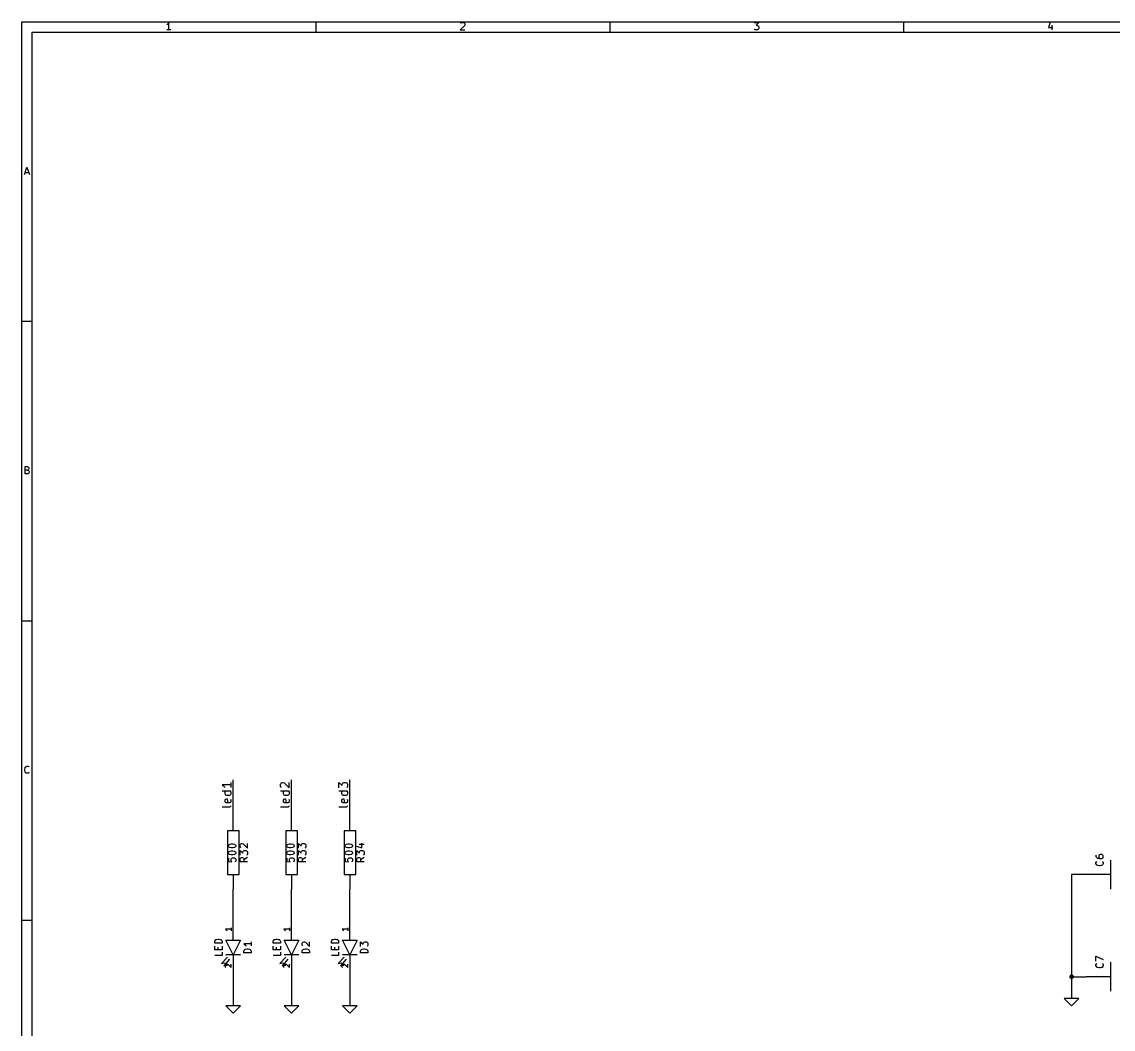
# Model space of a CAD drawing. Extents: x 4000 to 326700, y 4000 to 230000.
# Drawn here: x 4000 to 78850, y 160900 to 230000 of the extents above; entities that cross this region are included whole.
import ezdxf

# ---------------------------------------------------------------- set-up
doc = ezdxf.new("R2010")
doc.units = 0
for name, color, linetype in [('BLACK', 1, 'CONTINUOUS'), ('CYAN', 4, 'CONTINUOUS'), ('GREEN', 3, 'CONTINUOUS'), ('RED', 5, 'CONTINUOUS')]:
    doc.layers.add(name, color=color, linetype=linetype)

msp = doc.modelspace()

# ---------------------------------------------------------------- linework, layer by layer
at = {"layer": 'BLACK'}
for p, q in [((4000, 230000), (326700, 230000)), ((4000, 4000), (4000, 230000)), ((13980, 229830), (13940, 229800)), ((14030, 229880), (13980, 229830)), ((14080, 229950), (14030, 229880)), ((14080, 229450), (14080, 229950)), ((24160, 230000), (24160, 229300)), ((34100, 229900), (34120, 229920)), ((34120, 229920), (34170, 229950)), ((34170, 229950), (34290, 229950)), ((34290, 229950), (34330, 229920)), ((34330, 229920), (34360, 229900)), ((34360, 229900), (34380, 229850)), ((34380, 229800), (34360, 229730)), ((34380, 229850), (34380, 229800)), ((44320, 230000), (44320, 229300)), ((54230, 229950), (54540, 229950)), ((54540, 229950), (54370, 229760)), ((64480, 230000), (64480, 229300)), ((74530, 229970), (74420, 229610)), ((4700, 229300), (326000, 229300)), ((4700, 4700), (4700, 229300)), ((14220, 229450), (13940, 229450)), ((34360, 229730), (34070, 229450)), ((34070, 229450), (34380, 229450)), ((54260, 229470), (54230, 229500)), ((54300, 229450), (54260, 229470)), ((54450, 229450), (54300, 229450)), ((54370, 229760), (54450, 229760)), ((54450, 229760), (54490, 229730)), ((54490, 229470), (54450, 229450)), ((54490, 229730), (54520, 229710)), ((54520, 229500), (54490, 229470)), ((54520, 229710), (54540, 229660)), ((54540, 229540), (54520, 229500)), ((54540, 229660), (54540, 229540)), ((74420, 229610), (74720, 229610)), ((74650, 229780), (74650, 229450)), ((4190, 219530), (4350, 220030)), ((4240, 219670), (4470, 219670)), ((4350, 220030), (4520, 219530)), ((4000, 209460), (4700, 209460)), ((4220, 198990), (4220, 199490)), ((4220, 199490), (4390, 199490)), ((4390, 199250), (4220, 199250)), ((4390, 199490), (4430, 199460)), ((4430, 199270), (4390, 199250)), ((4390, 199250), (4460, 199230)), ((4430, 199460), (4460, 199440)), ((4460, 199300), (4430, 199270)), ((4460, 199440), (4480, 199390)), ((4480, 199340), (4460, 199300)), ((4460, 199230), (4480, 199200)), ((4480, 199390), (4480, 199340)), ((4480, 199200), (4500, 199150)), ((4500, 199150), (4500, 199080)), ((4410, 198990), (4220, 198990)), ((4460, 199010), (4410, 198990)), ((4480, 199040), (4460, 199010)), ((4500, 199080), (4480, 199040)), ((4000, 188920), (4700, 188920)), ((4240, 178880), (4290, 178920)), ((4290, 178920), (4360, 178950)), ((4360, 178950), (4410, 178950)), ((4410, 178950), (4480, 178920)), ((4480, 178920), (4500, 178900)), ((4200, 178730), (4220, 178830)), ((4200, 178660), (4200, 178730)), ((4220, 178570), (4200, 178660)), ((4220, 178830), (4240, 178880)), ((4240, 178520), (4220, 178570)), ((4290, 178470), (4240, 178520)), ((4360, 178450), (4290, 178470)), ((4410, 178450), (4360, 178450)), ((4480, 178470), (4410, 178450)), ((4500, 178500), (4480, 178470)), ((18340, 177650), (17740, 177650)), ((17740, 177650), (17830, 177590)), ((17830, 177590), (17890, 177530)), ((17890, 177530), (17910, 177470)), ((18340, 177820), (18340, 177470)), ((21740, 177700), (21770, 177760)), ((21740, 177560), (21740, 177700)), ((21770, 177500), (21740, 177560)), ((21770, 177760), (21800, 177790)), ((21800, 177470), (21770, 177500)), ((21800, 177790), (21860, 177820)), ((21860, 177820), (21910, 177820)), ((21910, 177820), (22000, 177790)), ((22000, 177790), (22340, 177450)), ((22340, 177450), (22340, 177820)), ((25740, 177450), (25740, 177820)), ((25740, 177820), (25970, 177620)), ((25970, 177700), (26000, 177760)), ((25970, 177620), (25970, 177700)), ((26000, 177760), (26030, 177790)), ((26030, 177790), (26090, 177820)), ((26090, 177820), (26230, 177820)), ((26230, 177820), (26290, 177790)), ((26290, 177790), (26310, 177760)), ((26310, 177470), (26290, 177450)), ((26310, 177760), (26340, 177700)), ((26340, 177530), (26310, 177470)), ((26340, 177700), (26340, 177530)), ((18340, 177220), (17740, 177220)), ((17940, 177160), (17970, 177220)), ((17940, 177050), (17940, 177160)), ((17970, 176990), (17940, 177050)), ((17940, 176620), (17970, 176680)), ((18000, 176960), (17970, 176990)), ((17970, 176680), (18030, 176710)), ((18060, 176930), (18000, 176960)), ((18030, 176710), (18090, 176710)), ((18230, 176930), (18060, 176930)), ((18090, 176710), (18140, 176420)), ((18290, 176960), (18230, 176930)), ((18310, 176990), (18290, 176960)), ((18310, 177220), (18340, 177160)), ((18340, 177050), (18310, 176990)), ((18310, 176680), (18340, 176620)), ((18340, 177160), (18340, 177050)), ((22340, 177220), (21740, 177220)), ((21940, 177160), (21970, 177220)), ((21940, 177050), (21940, 177160)), ((21970, 176990), (21940, 177050)), ((21940, 176620), (21970, 176680)), ((22000, 176960), (21970, 176990)), ((21970, 176680), (22030, 176710)), ((22060, 176930), (22000, 176960)), ((22030, 176710), (22090, 176710)), ((22230, 176930), (22060, 176930)), ((22090, 176710), (22140, 176420)), ((22290, 176960), (22230, 176930)), ((22310, 176990), (22290, 176960)), ((22310, 177220), (22340, 177160)), ((22340, 177050), (22310, 176990)), ((22310, 176680), (22340, 176620)), ((22340, 177160), (22340, 177050)), ((26340, 177220), (25740, 177220)), ((25940, 177160), (25970, 177220)), ((25940, 177050), (25940, 177160)), ((25970, 176990), (25940, 177050)), ((25940, 176620), (25970, 176680)), ((26000, 176960), (25970, 176990)), ((25970, 176680), (26030, 176710)), ((26060, 176930), (26000, 176960)), ((26030, 176710), (26090, 176710)), ((26230, 176930), (26060, 176930)), ((26090, 176710), (26140, 176420)), ((26290, 176960), (26230, 176930)), ((26310, 176990), (26290, 176960)), ((26310, 177220), (26340, 177160)), ((26340, 177050), (26310, 176990)), ((26310, 176680), (26340, 176620)), ((26340, 177160), (26340, 177050)), ((18260, 176140), (17740, 176140)), ((17940, 176510), (17940, 176620)), ((17970, 176450), (17940, 176510)), ((18030, 176420), (17970, 176450)), ((18260, 176420), (18030, 176420)), ((18310, 176450), (18260, 176420)), ((18310, 176170), (18260, 176140)), ((18340, 176510), (18310, 176450)), ((18340, 176230), (18310, 176170)), ((18340, 176620), (18340, 176510)), ((22260, 176140), (21740, 176140)), ((21940, 176510), (21940, 176620)), ((21970, 176450), (21940, 176510)), ((22030, 176420), (21970, 176450)), ((22260, 176420), (22030, 176420)), ((22310, 176450), (22260, 176420)), ((22310, 176170), (22260, 176140)), ((22340, 176510), (22310, 176450)), ((22340, 176230), (22310, 176170)), ((22340, 176620), (22340, 176510)), ((26260, 176140), (25740, 176140)), ((25940, 176510), (25940, 176620)), ((25970, 176450), (25940, 176510)), ((26030, 176420), (25970, 176450)), ((26260, 176420), (26030, 176420)), ((26310, 176450), (26260, 176420)), ((26310, 176170), (26260, 176140)), ((26340, 176510), (26310, 176450)), ((26340, 176230), (26310, 176170)), ((26340, 176620), (26340, 176510)), ((4000, 168380), (4700, 168380))]:
    msp.add_line(p, q, dxfattribs=at)
at = {"layer": 'CYAN'}
for p, q in [((18170, 173500), (18200, 173550)), ((18170, 173450), (18170, 173500)), ((18200, 173410), (18170, 173450)), ((18170, 173020), (18200, 173070)), ((18170, 172970), (18170, 173020)), ((18200, 172930), (18170, 172970)), ((18200, 173550), (18220, 173570)), ((18220, 173380), (18200, 173410)), ((18200, 173070), (18220, 173090)), ((18220, 172900), (18200, 172930)), ((18220, 173570), (18270, 173600)), ((18270, 173360), (18220, 173380)), ((18220, 173090), (18270, 173120)), ((18270, 173600), (18360, 173620)), ((18360, 173340), (18270, 173360)), ((18270, 173120), (18360, 173140)), ((18360, 173620), (18480, 173620)), ((18480, 173340), (18360, 173340)), ((18360, 173140), (18480, 173140)), ((18480, 173620), (18580, 173600)), ((18580, 173360), (18480, 173340)), ((18480, 173140), (18580, 173120)), ((18580, 173600), (18620, 173570)), ((18620, 173380), (18580, 173360)), ((18580, 173120), (18620, 173090)), ((18620, 173570), (18650, 173550)), ((18650, 173410), (18620, 173380)), ((18620, 173090), (18650, 173070)), ((18650, 172930), (18620, 172900)), ((18650, 173550), (18670, 173500)), ((18670, 173450), (18650, 173410)), ((18650, 173070), (18670, 173020)), ((18670, 172970), (18650, 172930)), ((18670, 173500), (18670, 173450)), ((18670, 173020), (18670, 172970)), ((18970, 173540), (19000, 173580)), ((18970, 173420), (18970, 173540)), ((19000, 173370), (18970, 173420)), ((18970, 172840), (18970, 173150)), ((18970, 173150), (19160, 172980)), ((19000, 173580), (19020, 173610)), ((19020, 173350), (19000, 173370)), ((19020, 173610), (19070, 173630)), ((19070, 173630), (19120, 173630)), ((19120, 173630), (19190, 173610)), ((19160, 173060), (19190, 173100)), ((19160, 172980), (19160, 173060)), ((19190, 173610), (19470, 173320)), ((19190, 173100), (19210, 173130)), ((19210, 173130), (19260, 173150)), ((19260, 173150), (19380, 173150)), ((19380, 173150), (19420, 173130)), ((19420, 173130), (19450, 173100)), ((19450, 173100), (19470, 173060)), ((19470, 172910), (19450, 172870)), ((19470, 173320), (19470, 173630)), ((19470, 173060), (19470, 172910)), ((22170, 173500), (22200, 173550)), ((22170, 173450), (22170, 173500)), ((22200, 173410), (22170, 173450)), ((22170, 173020), (22200, 173070)), ((22170, 172970), (22170, 173020)), ((22200, 172930), (22170, 172970)), ((22200, 173550), (22220, 173570)), ((22220, 173380), (22200, 173410)), ((22200, 173070), (22220, 173090)), ((22220, 172900), (22200, 172930)), ((22220, 173570), (22270, 173600)), ((22270, 173360), (22220, 173380)), ((22220, 173090), (22270, 173120)), ((22270, 173600), (22360, 173620)), ((22360, 173340), (22270, 173360)), ((22270, 173120), (22360, 173140)), ((22360, 173620), (22480, 173620)), ((22480, 173340), (22360, 173340)), ((22360, 173140), (22480, 173140)), ((22480, 173620), (22580, 173600)), ((22580, 173360), (22480, 173340)), ((22480, 173140), (22580, 173120)), ((22580, 173600), (22620, 173570)), ((22620, 173380), (22580, 173360)), ((22580, 173120), (22620, 173090)), ((22620, 173570), (22650, 173550)), ((22650, 173410), (22620, 173380)), ((22620, 173090), (22650, 173070)), ((22650, 172930), (22620, 172900)), ((22650, 173550), (22670, 173500)), ((22670, 173450), (22650, 173410)), ((22650, 173070), (22670, 173020)), ((22670, 172970), (22650, 172930)), ((22670, 173500), (22670, 173450)), ((22670, 173020), (22670, 172970)), ((22970, 173320), (22970, 173630)), ((22970, 173630), (23160, 173460)), ((22970, 172840), (22970, 173150)), ((22970, 173150), (23160, 172980)), ((23160, 173540), (23190, 173580)), ((23160, 173460), (23160, 173540)), ((23160, 173060), (23190, 173100)), ((23160, 172980), (23160, 173060)), ((23190, 173580), (23210, 173610)), ((23190, 173100), (23210, 173130)), ((23210, 173610), (23260, 173630)), ((23210, 173130), (23260, 173150)), ((23260, 173630), (23380, 173630)), ((23260, 173150), (23380, 173150)), ((23380, 173630), (23420, 173610)), ((23380, 173150), (23420, 173130)), ((23420, 173610), (23450, 173580)), ((23450, 173350), (23420, 173320)), ((23420, 173130), (23450, 173100)), ((23450, 173580), (23470, 173540)), ((23470, 173390), (23450, 173350)), ((23450, 173100), (23470, 173060)), ((23470, 172910), (23450, 172870)), ((23470, 173540), (23470, 173390)), ((23470, 173060), (23470, 172910)), ((26170, 173500), (26200, 173550)), ((26170, 173450), (26170, 173500)), ((26200, 173410), (26170, 173450)), ((26170, 173020), (26200, 173070)), ((26170, 172970), (26170, 173020)), ((26200, 172930), (26170, 172970)), ((26200, 173550), (26220, 173570)), ((26220, 173380), (26200, 173410)), ((26200, 173070), (26220, 173090)), ((26220, 172900), (26200, 172930)), ((26220, 173570), (26270, 173600)), ((26270, 173360), (26220, 173380)), ((26220, 173090), (26270, 173120)), ((26270, 173600), (26360, 173620)), ((26360, 173340), (26270, 173360)), ((26270, 173120), (26360, 173140)), ((26360, 173620), (26480, 173620)), ((26480, 173340), (26360, 173340)), ((26360, 173140), (26480, 173140)), ((26480, 173620), (26580, 173600)), ((26580, 173360), (26480, 173340)), ((26480, 173140), (26580, 173120)), ((26580, 173600), (26620, 173570)), ((26620, 173380), (26580, 173360)), ((26580, 173120), (26620, 173090)), ((26620, 173570), (26650, 173550)), ((26650, 173410), (26620, 173380)), ((26620, 173090), (26650, 173070)), ((26650, 172930), (26620, 172900)), ((26650, 173550), (26670, 173500)), ((26670, 173450), (26650, 173410)), ((26650, 173070), (26670, 173020)), ((26670, 172970), (26650, 172930)), ((26670, 173500), (26670, 173450)), ((26670, 173020), (26670, 172970)), ((26950, 173460), (27310, 173350)), ((26970, 172840), (26970, 173150)), ((26970, 173150), (27160, 172980)), ((27140, 173580), (27470, 173580)), ((27160, 173060), (27190, 173100)), ((27160, 172980), (27160, 173060)), ((27190, 173100), (27210, 173130)), ((27210, 173130), (27260, 173150)), ((27260, 173150), (27380, 173150)), ((27310, 173350), (27310, 173650)), ((27380, 173150), (27420, 173130)), ((27420, 173130), (27450, 173100)), ((27450, 173100), (27470, 173060)), ((27470, 172910), (27450, 172870)), ((27470, 173060), (27470, 172910)), ((18170, 172640), (18170, 172400)), ((18170, 172400), (18410, 172380)), ((18270, 172880), (18220, 172900)), ((18360, 172860), (18270, 172880)), ((18480, 172860), (18360, 172860)), ((18360, 172570), (18390, 172610)), ((18360, 172450), (18360, 172570)), ((18390, 172400), (18360, 172450)), ((18390, 172610), (18410, 172640)), ((18410, 172380), (18390, 172400)), ((18410, 172640), (18460, 172660)), ((18460, 172660), (18580, 172660)), ((18580, 172880), (18480, 172860)), ((18620, 172900), (18580, 172880)), ((18580, 172660), (18620, 172640)), ((18620, 172640), (18650, 172610)), ((18650, 172400), (18620, 172380)), ((18650, 172610), (18670, 172570)), ((18670, 172450), (18650, 172400)), ((18670, 172570), (18670, 172450)), ((18970, 172580), (19000, 172630)), ((18970, 172390), (18970, 172580)), ((19470, 172390), (18970, 172390)), ((19000, 172630), (19020, 172650)), ((19020, 172650), (19070, 172670)), ((19070, 172670), (19140, 172670)), ((19140, 172670), (19190, 172650)), ((19190, 172650), (19210, 172630)), ((19210, 172630), (19230, 172580)), ((19470, 172670), (19230, 172510)), ((19230, 172580), (19230, 172390)), ((19450, 172870), (19420, 172840)), ((22170, 172640), (22170, 172400)), ((22170, 172400), (22410, 172380)), ((22270, 172880), (22220, 172900)), ((22360, 172860), (22270, 172880)), ((22480, 172860), (22360, 172860)), ((22360, 172570), (22390, 172610)), ((22360, 172450), (22360, 172570)), ((22390, 172400), (22360, 172450)), ((22390, 172610), (22410, 172640)), ((22410, 172380), (22390, 172400)), ((22410, 172640), (22460, 172660)), ((22460, 172660), (22580, 172660)), ((22580, 172880), (22480, 172860)), ((22620, 172900), (22580, 172880)), ((22580, 172660), (22620, 172640)), ((22620, 172640), (22650, 172610)), ((22650, 172400), (22620, 172380)), ((22650, 172610), (22670, 172570)), ((22670, 172450), (22650, 172400)), ((22670, 172570), (22670, 172450)), ((22970, 172580), (23000, 172630)), ((22970, 172390), (22970, 172580)), ((23470, 172390), (22970, 172390)), ((23000, 172630), (23020, 172650)), ((23020, 172650), (23070, 172670)), ((23070, 172670), (23140, 172670)), ((23140, 172670), (23190, 172650)), ((23190, 172650), (23210, 172630)), ((23210, 172630), (23230, 172580)), ((23470, 172670), (23230, 172510)), ((23230, 172580), (23230, 172390)), ((23450, 172870), (23420, 172840)), ((26170, 172640), (26170, 172400)), ((26170, 172400), (26410, 172380)), ((26270, 172880), (26220, 172900)), ((26360, 172860), (26270, 172880)), ((26480, 172860), (26360, 172860)), ((26360, 172570), (26390, 172610)), ((26360, 172450), (26360, 172570)), ((26390, 172400), (26360, 172450)), ((26390, 172610), (26410, 172640)), ((26410, 172380), (26390, 172400)), ((26410, 172640), (26460, 172660)), ((26460, 172660), (26580, 172660)), ((26580, 172880), (26480, 172860)), ((26620, 172900), (26580, 172880)), ((26580, 172660), (26620, 172640)), ((26620, 172640), (26650, 172610)), ((26650, 172400), (26620, 172380)), ((26650, 172610), (26670, 172570)), ((26670, 172450), (26650, 172400)), ((26670, 172570), (26670, 172450)), ((26970, 172580), (27000, 172630)), ((26970, 172390), (26970, 172580)), ((27470, 172390), (26970, 172390)), ((27000, 172630), (27020, 172650)), ((27020, 172650), (27070, 172670)), ((27070, 172670), (27140, 172670)), ((27140, 172670), (27190, 172650)), ((27190, 172650), (27210, 172630)), ((27210, 172630), (27230, 172580)), ((27470, 172670), (27230, 172510)), ((27230, 172580), (27230, 172390)), ((27450, 172870), (27420, 172840)), ((77670, 172830), (77670, 172740)), ((77670, 172740), (77700, 172690)), ((77670, 172310), (77700, 172380)), ((77670, 172260), (77670, 172310)), ((77700, 172190), (77670, 172260)), ((77700, 172690), (77720, 172670)), ((77700, 172380), (77720, 172400)), ((77740, 172140), (77700, 172190)), ((77720, 172670), (77790, 172620)), ((77790, 172620), (77890, 172600)), ((77890, 172830), (77860, 172790)), ((77860, 172790), (77860, 172690)), ((77860, 172690), (77890, 172640)), ((77910, 172860), (77890, 172830)), ((77890, 172640), (77910, 172620)), ((77890, 172600), (78080, 172600)), ((77960, 172880), (77910, 172860)), ((77910, 172620), (77960, 172600)), ((78080, 172880), (77960, 172880)), ((78120, 172860), (78080, 172880)), ((78080, 172600), (78120, 172620)), ((78150, 172190), (78100, 172140)), ((78150, 172830), (78120, 172860)), ((78120, 172620), (78150, 172640)), ((78120, 172400), (78150, 172380)), ((78170, 172790), (78150, 172830)), ((78150, 172640), (78170, 172690)), ((78150, 172380), (78170, 172310)), ((78170, 172260), (78150, 172190)), ((78170, 172690), (78170, 172790)), ((78170, 172310), (78170, 172260)), ((77790, 172120), (77740, 172140)), ((77890, 172100), (77790, 172120)), ((77960, 172100), (77890, 172100)), ((78050, 172120), (77960, 172100)), ((78100, 172140), (78050, 172120)), ((17230, 166920), (17260, 166990)), ((17230, 166800), (17230, 166920)), ((17260, 166990), (17300, 167040)), ((17300, 167040), (17350, 167060)), ((17350, 167060), (17450, 167080)), ((17450, 167080), (17520, 167080)), ((17520, 167080), (17610, 167060)), ((17610, 167060), (17660, 167040)), ((17660, 167040), (17710, 166990)), ((17710, 166990), (17730, 166920)), ((17730, 166920), (17730, 166800)), ((21230, 166920), (21260, 166990)), ((21230, 166800), (21230, 166920)), ((21260, 166990), (21300, 167040)), ((21300, 167040), (21350, 167060)), ((21350, 167060), (21450, 167080)), ((21450, 167080), (21520, 167080)), ((21520, 167080), (21610, 167060)), ((21610, 167060), (21660, 167040)), ((21660, 167040), (21710, 166990)), ((21710, 166990), (21730, 166920)), ((21730, 166920), (21730, 166800)), ((25230, 166920), (25260, 166990)), ((25230, 166800), (25230, 166920)), ((25260, 166990), (25300, 167040)), ((25300, 167040), (25350, 167060)), ((25350, 167060), (25450, 167080)), ((25450, 167080), (25520, 167080)), ((25520, 167080), (25610, 167060)), ((25610, 167060), (25660, 167040)), ((25660, 167040), (25710, 166990)), ((25710, 166990), (25730, 166920)), ((25730, 166920), (25730, 166800)), ((17730, 166800), (17230, 166800)), ((17230, 166350), (17230, 166590)), ((17730, 166350), (17230, 166350)), ((17470, 166350), (17470, 166520)), ((17730, 166590), (17730, 166350)), ((17730, 166190), (17730, 165950)), ((19730, 166750), (19230, 166750)), ((19230, 166750), (19300, 166700)), ((19230, 166250), (19260, 166320)), ((19230, 166130), (19230, 166250)), ((19260, 166320), (19300, 166370)), ((19300, 166700), (19350, 166650)), ((19300, 166370), (19350, 166390)), ((19350, 166650), (19380, 166610)), ((19350, 166390), (19450, 166410)), ((19450, 166410), (19520, 166410)), ((19520, 166410), (19610, 166390)), ((19610, 166390), (19660, 166370)), ((19660, 166370), (19710, 166320)), ((19710, 166320), (19730, 166250)), ((19730, 166890), (19730, 166610)), ((19730, 166250), (19730, 166130)), ((21730, 166800), (21230, 166800)), ((21230, 166350), (21230, 166590)), ((21730, 166350), (21230, 166350)), ((21470, 166350), (21470, 166520)), ((21730, 166590), (21730, 166350)), ((21730, 166190), (21730, 165950)), ((23230, 166800), (23260, 166840)), ((23230, 166680), (23230, 166800)), ((23260, 166630), (23230, 166680)), ((23230, 166250), (23260, 166320)), ((23230, 166130), (23230, 166250)), ((23260, 166840), (23280, 166870)), ((23280, 166610), (23260, 166630)), ((23260, 166320), (23300, 166370)), ((23280, 166870), (23330, 166890)), ((23300, 166370), (23350, 166390)), ((23330, 166890), (23380, 166890)), ((23350, 166390), (23450, 166410)), ((23380, 166890), (23450, 166870)), ((23450, 166870), (23730, 166580)), ((23450, 166410), (23520, 166410)), ((23520, 166410), (23610, 166390)), ((23610, 166390), (23660, 166370)), ((23660, 166370), (23710, 166320)), ((23710, 166320), (23730, 166250)), ((23730, 166580), (23730, 166890)), ((23730, 166250), (23730, 166130)), ((25730, 166800), (25230, 166800)), ((25230, 166350), (25230, 166590)), ((25730, 166350), (25230, 166350)), ((25470, 166350), (25470, 166520)), ((25730, 166590), (25730, 166350)), ((25730, 166190), (25730, 165950)), ((27230, 166580), (27230, 166890)), ((27230, 166890), (27420, 166720)), ((27230, 166250), (27260, 166320)), ((27230, 166130), (27230, 166250)), ((27260, 166320), (27300, 166370)), ((27300, 166370), (27350, 166390)), ((27350, 166390), (27450, 166410)), ((27420, 166800), (27450, 166840)), ((27420, 166720), (27420, 166800)), ((27450, 166840), (27470, 166870)), ((27450, 166410), (27520, 166410)), ((27470, 166870), (27520, 166890)), ((27520, 166890), (27640, 166890)), ((27520, 166410), (27610, 166390)), ((27610, 166390), (27660, 166370)), ((27640, 166890), (27680, 166870)), ((27660, 166370), (27710, 166320)), ((27680, 166870), (27710, 166840)), ((27710, 166610), (27680, 166580)), ((27710, 166840), (27730, 166800)), ((27730, 166650), (27710, 166610)), ((27710, 166320), (27730, 166250)), ((27730, 166800), (27730, 166650)), ((27730, 166250), (27730, 166130)), ((17730, 165950), (17230, 165950)), ((19730, 166130), (19230, 166130)), ((21730, 165950), (21230, 165950)), ((23730, 166130), (23230, 166130)), ((25730, 165950), (25230, 165950)), ((27730, 166130), (27230, 166130)), ((77670, 165570), (77670, 165900)), ((77670, 165900), (78170, 165690)), ((77670, 165310), (77700, 165380)), ((77670, 165260), (77670, 165310)), ((77700, 165190), (77670, 165260)), ((77700, 165380), (77720, 165400)), ((77740, 165140), (77700, 165190)), ((77790, 165120), (77740, 165140)), ((77890, 165100), (77790, 165120)), ((77960, 165100), (77890, 165100)), ((78050, 165120), (77960, 165100)), ((78100, 165140), (78050, 165120)), ((78150, 165190), (78100, 165140)), ((78120, 165400), (78150, 165380)), ((78150, 165380), (78170, 165310)), ((78170, 165260), (78150, 165190)), ((78170, 165310), (78170, 165260))]:
    msp.add_line(p, q, dxfattribs=at)
at = {"layer": 'GREEN'}
for p, q in [((18500, 175500), (18500, 178000)), ((22500, 175500), (22500, 178000)), ((26500, 175500), (26500, 178000)), ((77000, 171500), (76000, 171500)), ((76000, 171500), (76000, 163000)), ((18500, 168500), (18500, 170500)), ((22500, 168500), (22500, 170500)), ((26500, 168500), (26500, 170500)), ((18500, 164500), (18500, 162500)), ((22500, 164500), (22500, 162500)), ((26500, 164500), (26500, 162500)), ((76000, 164500), (77000, 164500))]:
    msp.add_line(p, q, dxfattribs=at)
at = {"layer": 'GREEN', "const_width": 160}
msp.add_lwpolyline([(75920, 164500, 1), (76080, 164500, 1)], format="xyb", close=True, dxfattribs=at)
at = {"layer": 'RED'}
for p, q in [((18500, 174500), (18500, 175500)), ((22500, 174500), (22500, 175500)), ((26500, 174500), (26500, 175500)), ((18100, 174500), (18100, 171500)), ((18900, 174500), (18100, 174500)), ((18900, 171500), (18900, 174500)), ((22100, 174500), (22100, 171500)), ((22900, 174500), (22100, 174500)), ((22900, 171500), (22900, 174500)), ((26100, 174500), (26100, 171500)), ((26900, 174500), (26100, 174500)), ((26900, 171500), (26900, 174500)), ((78700, 170500), (78700, 172500)), ((18100, 171500), (18900, 171500)), ((18500, 171500), (18500, 170500)), ((22100, 171500), (22900, 171500)), ((22500, 171500), (22500, 170500)), ((26100, 171500), (26900, 171500)), ((26500, 171500), (26500, 170500)), ((78700, 171500), (77000, 171500)), ((18500, 167000), (18500, 168500)), ((22500, 167000), (22500, 168500)), ((26500, 167000), (26500, 168500)), ((18360, 167750), (17960, 167750)), ((17960, 167750), (18020, 167710)), ((18020, 167710), (18060, 167670)), ((18060, 167670), (18080, 167640)), ((18360, 167860), (18360, 167640)), ((22360, 167750), (21960, 167750)), ((21960, 167750), (22020, 167710)), ((22020, 167710), (22060, 167670)), ((22060, 167670), (22080, 167640)), ((22360, 167860), (22360, 167640)), ((26360, 167750), (25960, 167750)), ((25960, 167750), (26020, 167710)), ((26020, 167710), (26060, 167670)), ((26060, 167670), (26080, 167640)), ((26360, 167860), (26360, 167640)), ((18500, 166000), (18000, 167000)), ((18000, 167000), (19000, 167000)), ((19000, 167000), (18500, 166000)), ((22500, 166000), (22000, 167000)), ((22000, 167000), (23000, 167000)), ((23000, 167000), (22500, 166000)), ((26500, 166000), (26000, 167000)), ((26000, 167000), (27000, 167000)), ((27000, 167000), (26500, 166000)), ((18100, 165850), (17700, 165400)), ((17700, 165400), (17950, 165450)), ((18250, 165700), (17850, 165250)), ((19000, 166000), (18000, 166000)), ((18500, 166000), (18500, 164500)), ((22100, 165850), (21700, 165400)), ((21700, 165400), (21950, 165450)), ((22250, 165700), (21850, 165250)), ((23000, 166000), (22000, 166000)), ((22500, 166000), (22500, 164500)), ((26100, 165850), (25700, 165400)), ((25700, 165400), (25950, 165450)), ((26250, 165700), (25850, 165250)), ((27000, 166000), (26000, 166000)), ((26500, 166000), (26500, 164500)), ((78700, 163500), (78700, 165500)), ((17850, 165250), (18100, 165300)), ((17960, 165290), (17980, 165330)), ((17960, 165190), (17960, 165290)), ((17980, 165160), (17960, 165190)), ((17980, 165330), (18000, 165350)), ((18000, 165140), (17980, 165160)), ((18000, 165350), (18040, 165360)), ((18040, 165360), (18080, 165360)), ((18080, 165360), (18130, 165350)), ((18130, 165350), (18360, 165120)), ((18360, 165120), (18360, 165360)), ((21850, 165250), (22100, 165300)), ((21960, 165290), (21980, 165330)), ((21960, 165190), (21960, 165290)), ((21980, 165160), (21960, 165190)), ((21980, 165330), (22000, 165350)), ((22000, 165140), (21980, 165160)), ((22000, 165350), (22040, 165360)), ((22040, 165360), (22080, 165360)), ((22080, 165360), (22130, 165350)), ((22130, 165350), (22360, 165120)), ((22360, 165120), (22360, 165360)), ((25850, 165250), (26100, 165300)), ((25960, 165290), (25980, 165330)), ((25960, 165190), (25960, 165290)), ((25980, 165160), (25960, 165190)), ((25980, 165330), (26000, 165350)), ((26000, 165140), (25980, 165160)), ((26000, 165350), (26040, 165360)), ((26040, 165360), (26080, 165360)), ((26080, 165360), (26130, 165350)), ((26130, 165350), (26360, 165120)), ((26360, 165120), (26360, 165360)), ((78700, 164500), (77000, 164500)), ((18000, 162500), (18500, 162000)), ((19000, 162500), (18000, 162500)), ((18500, 162000), (19000, 162500)), ((22000, 162500), (22500, 162000)), ((23000, 162500), (22000, 162500)), ((22500, 162000), (23000, 162500)), ((26000, 162500), (26500, 162000)), ((27000, 162500), (26000, 162500)), ((26500, 162000), (27000, 162500)), ((75500, 163000), (76000, 162500)), ((76500, 163000), (75500, 163000)), ((76000, 162500), (76500, 163000))]:
    msp.add_line(p, q, dxfattribs=at)

doc.saveas('drawing.dxf')
